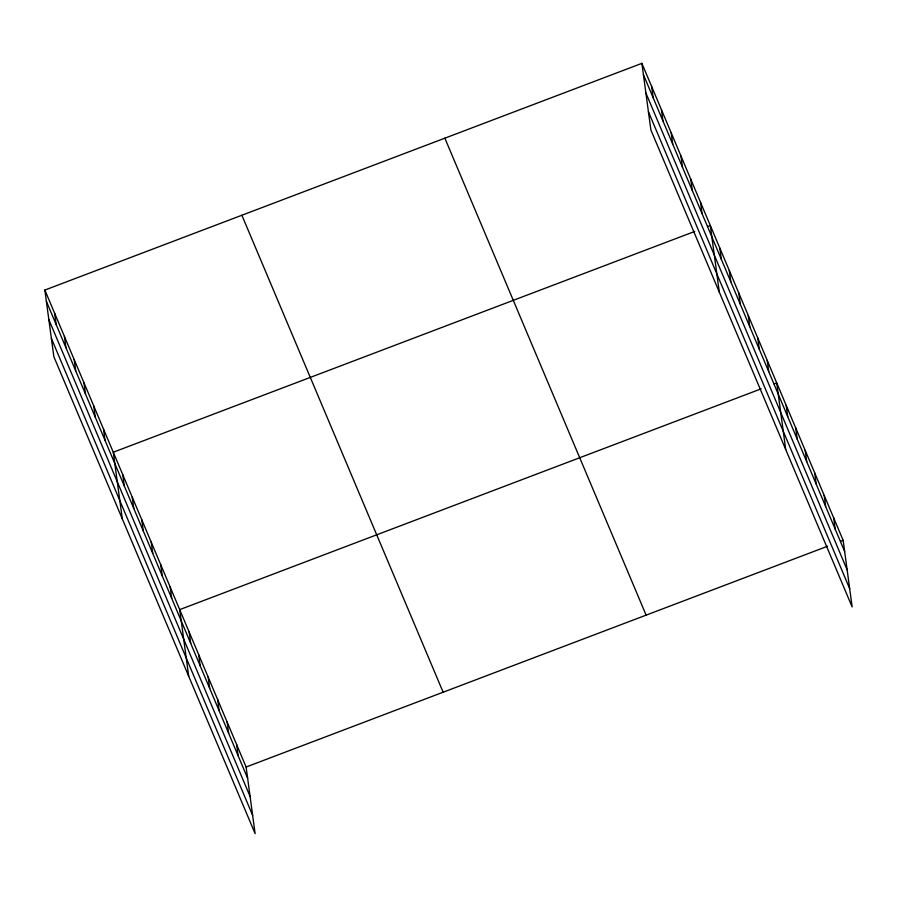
<?xml version="1.0" encoding="UTF-8"?>
<svg xmlns="http://www.w3.org/2000/svg" width="897" height="897" viewBox="0 0 897 897"><rect width="100%" height="100%" fill="white"/><g stroke="black" fill="none" stroke-linecap="round" stroke-linejoin="round"><path stroke-width="1.35" d="M44.85 290.056L246.114 767.025L255.118 833.638L53.854 356.681L44.85 290.056L641.882 63.362L843.146 540.319L852.15 606.944L650.886 129.975L641.882 63.362M694.749 231.437L113.28 452.223L122.284 518.836M707.711 226.515L710.312 225.528L719.316 292.142M761.172 388.838L179.703 609.624L188.706 676.237M774.133 383.916L776.724 382.929L785.727 449.543M246.114 767.025L827.595 546.228M840.556 541.306L843.146 540.319M643.407 74.642L844.671 551.599M645.874 92.907L847.138 569.864M648.419 111.721L849.683 588.679M444.856 138.172L646.12 615.129M241.865 215.246L443.14 692.215M46.375 301.336L247.639 778.293M48.842 319.601L250.106 796.558M51.387 338.416L252.651 815.373M833.661 517.838L835.185 529.118M824.164 495.357L825.689 506.637M814.678 472.865L816.203 484.145M805.192 450.384L806.717 461.663M795.706 427.903L797.231 439.171M786.209 405.41L787.734 416.69M767.238 360.448L768.763 371.717M757.752 337.956L759.277 349.236M748.266 315.475L749.791 326.755M738.769 292.983L740.294 304.262M729.283 270.502L730.808 281.781M719.798 248.02L721.323 259.289M700.535 202.363L702.059 213.643M690.757 179.198L692.282 190.478M680.98 156.033L682.505 167.313M671.203 132.868L672.728 144.148M661.425 109.703L662.95 120.972M651.648 86.527L653.173 97.807M236.629 744.532L238.154 755.812M227.143 722.051L228.668 733.331M217.646 699.559L219.171 710.839M208.16 677.078L209.685 688.358M198.674 654.597L200.199 665.877M189.189 632.105L190.713 643.384M170.206 587.143L171.731 598.411M160.72 564.65L162.245 575.93M151.234 542.169L152.759 553.449M141.748 519.688L143.273 530.957M132.251 497.196L133.776 508.476M122.766 474.715L124.291 485.995M103.503 429.058L105.027 440.337M93.725 405.893L95.25 417.172M83.948 382.727L85.473 394.007M74.182 359.562L75.707 370.842M64.405 336.397L65.93 347.677M54.627 313.232L56.152 324.501"/></g></svg>
